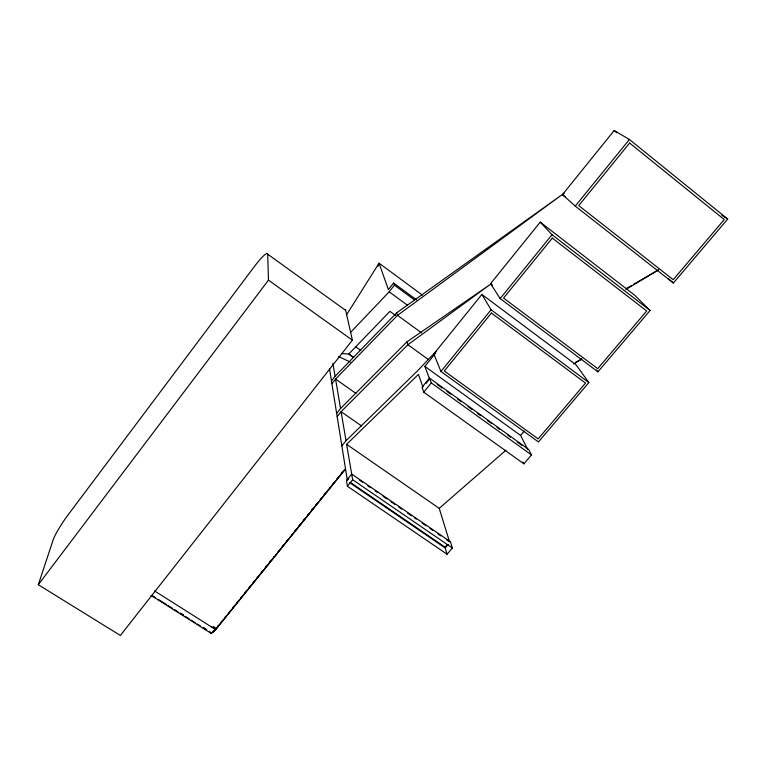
<?xml version="1.0" encoding="UTF-8"?>
<svg xmlns="http://www.w3.org/2000/svg" width="766" height="766" viewBox="0 0 766 766"><rect width="100%" height="100%" fill="white"/><g stroke="black" fill="none" stroke-linecap="round" stroke-linejoin="round"><path stroke-width="1.15" d="M38.3 584.717L53.151 539.877A21.975 2.844 -56.5 0 1 67.973 515.02L254.178 266.788A22.999 3.246 -54.7 0 1 267.707 254.188L345.677 310.402L352.389 340.171L120.367 635.464L38.3 584.717L268.473 280.136L267.707 254.188M377.753 266.491L379.055 263.188L422.401 295.13M346.538 314.807L379.055 263.188L388.4 289.634L393.6 283.008L416.608 299.918M350.742 332.214L389.176 291.827L394.404 285.172L393.6 283.008M331.458 380.913L335.096 376.298L396.625 312.854L564.389 193.003L397.506 315.343L335.565 379.055L331.908 383.699M336.657 413.391L340.554 408.489L406.899 341.875L490.968 283.947L407.914 344.738L341.09 411.658L337.164 416.589M341.856 445.917L346.021 440.728L417.259 371.117L436.237 351.192M481.881 294.431L433.824 353.959L440.938 371.481L538.441 441.944L588.834 382.588L576.061 364.779L481.881 294.431L491.073 309.761L588.834 382.588M490.575 283.65L540.231 222.14L634.679 295.207L650.066 310.479L597.959 371.845L500.16 298.577L490.575 283.65L492.481 285.086M562.455 194.612L614.179 130.536L629.393 139.469L727.7 219.038L673.391 283.008L575.266 206.102L562.455 194.612L565.27 196.814M425.896 383.527L429.582 378.969L424.871 366.407L435.816 352.858M211.636 632.745L215.706 629.355L344.834 469.596M150.988 595.393L210.985 633.233A9.738 2.48 -57.8 0 0 215.686 629.604L345.619 468.859M429.487 378.117L422.037 387.299L423.761 392.182L523.934 463.832L531.508 454.927L528.722 449.498L429.487 378.117L431.287 382.914L531.508 454.927M348.846 478.53L347.362 480.359L329.476 368.513M347.391 486.219L346.481 480.483L351.69 474.058L450.446 541.773L452.38 548.006L447.076 554.249L347.391 486.219L352.657 479.736L346.634 444.337L418.418 374.402L422.947 387.165M423.761 392.182L431.287 382.914M440.938 371.481L491.073 309.761M500.16 298.577L552.037 234.712L540.231 222.14M575.266 206.102L629.393 139.469M527.831 449.623L520.583 435.433L524.25 431.086M447.344 544.54L445.103 547.173L350.33 482.379M447.076 554.249L445.199 547.958L448.196 544.425M449.575 541.897L439.224 508.356L505.972 450.197M625.832 289.519L658.626 269.804L633.827 284.176M573.753 363.936L581.863 359.062M626.598 288.37L631.768 285.373M575.448 362.385L581.72 358.909M341.722 353.547L348.789 354.016L353.624 357.454M338.61 356.458L350.388 362.146M211.684 626.818L215.706 629.355M154.454 590.883L215.686 629.604M180.623 613.173L183.62 615.069M203.632 627.689L206.629 629.585M152.262 595.584L155.259 597.47M158.256 599.366L166.251 604.412M168.252 605.676L172.254 608.194M174.255 609.458L178.248 611.986M180.249 613.24L183.256 615.136M185.248 616.4L189.25 618.918M191.251 620.182L195.244 622.71M197.245 623.964L200.252 625.86M203.249 627.756L206.246 629.642M209.242 631.538L211.244 632.802M721.764 215.275L727.7 219.038M213.398 626.578L216.405 628.484A2.738 0.699 -57.9 0 1 216.778 627.718M352.657 479.736L452.38 548.006M349.44 482.513L445.199 547.958M359.637 480.234L362.567 482.245M367.45 485.596L370.39 487.607M375.273 490.958L377.226 492.299M383.096 496.32L387.012 499.001M390.919 501.682L394.825 504.363M398.741 507.044L401.671 509.055M407.541 513.076L411.447 515.757M414.387 517.768L416.34 519.109M422.2 523.13L426.116 525.811M430.023 528.492L432.962 530.503M437.846 533.854L440.776 535.865M446.645 539.886L448.598 541.227M346.634 444.337L439.224 508.356M361.629 425.992L341.09 411.658L346.021 440.728M355.922 393.398L335.565 379.055L340.554 408.489M355.951 346.96L360.757 350.388M268.473 280.136L352.389 340.171M437.29 384.513L442.106 387.979M446.923 391.445L450.772 394.212M457.522 399.057L461.371 401.834M468.112 406.679L471.971 409.456M477.745 413.611L480.636 415.689M487.377 420.534L491.236 423.301M497.01 427.457L499.901 429.535M507.609 435.078L510.501 437.156M517.242 442.011L522.058 445.467M424.871 366.407L520.583 435.433M428.184 359.398L407.914 344.738L406.899 341.875M421.597 332.884L397.506 315.343L396.625 312.854M395.649 315.506L389.932 311.35L348.789 354.016L353.519 357.521M389.176 291.827L407.493 305.241M394.404 285.172L414.665 300.042M552.037 234.712L650.066 310.479M614.179 130.536L616.965 132.786M668.211 278.498L673.391 283.008M210.497 632.783L210.985 633.233M596.58 370.007L597.959 371.845M523.034 461.994L523.934 463.832M332.913 363.39L335.096 376.298M344.853 309.426A22.616 4.73 -54.5 0 1 345.677 310.402M214.796 630.016A2.729 0.699 -57.9 0 1 214.94 630.217M212.555 632.362A2.729 0.699 -57.9 0 1 213.034 631.586M213.302 631.232A2.729 0.699 -57.9 0 1 213.561 630.897M214.068 630.37A2.729 0.699 -57.9 0 1 214.49 630.064M248.691 588.537A2.748 0.718 -57.4 0 1 249.055 587.781M249.285 587.388A2.748 0.718 -57.4 0 1 250.587 585.684M250.827 585.463A2.748 0.718 -57.4 0 1 251.411 585.176M302.56 521.905A2.767 0.747 -56.4 0 1 303.374 520.373M303.642 519.99A2.767 0.747 -56.4 0 1 303.91 519.635M304.466 519.022A2.767 0.747 -56.4 0 1 305.356 518.438M220.407 623.534A2.738 0.709 -57.8 0 1 221.508 621.609M221.776 621.264A2.738 0.709 -57.8 0 1 222.035 620.958M222.523 620.489A2.738 0.709 -57.8 0 1 223.078 620.23M319.489 500.954A2.786 0.756 -56.1 0 1 319.642 500.6M319.834 500.217A2.786 0.756 -56.1 0 1 320.054 499.825M320.571 499.049A2.786 0.756 -56.1 0 1 321.126 498.35M321.404 498.063A2.786 0.756 -56.1 0 1 322.314 497.45M256.869 578.426A2.748 0.728 -57.2 0 1 257.453 577.277M257.702 576.884A2.748 0.728 -57.2 0 1 257.96 576.511M258.496 575.841A2.748 0.728 -57.2 0 1 258.764 575.572M259.234 575.189A2.748 0.728 -57.2 0 1 259.597 575.055M306.773 516.686A2.777 0.756 -56.3 0 1 307.118 515.939M307.587 515.154A2.777 0.756 -56.3 0 1 308.133 514.417M308.411 514.082A2.777 0.756 -56.3 0 1 308.947 513.565M309.186 513.383A2.777 0.756 -56.3 0 1 309.579 513.21M232.471 608.606A2.738 0.709 -57.6 0 1 232.835 607.85M233.304 607.065A2.738 0.709 -57.6 0 1 233.831 606.346M234.099 606.03A2.738 0.709 -57.6 0 1 234.597 605.552M234.817 605.399A2.738 0.709 -57.6 0 1 235.162 605.284M277.483 552.928A2.758 0.737 -56.9 0 1 278.058 551.779M278.565 551.013A2.758 0.737 -56.9 0 1 280.241 549.509M265.084 568.267A2.748 0.728 -57.1 0 1 265.247 567.893M265.438 567.51A2.748 0.728 -57.1 0 1 266.712 565.681M266.98 565.404A2.748 0.728 -57.1 0 1 267.822 564.877M240.562 598.6A2.738 0.718 -57.5 0 1 241.395 597.049M241.663 596.676A2.738 0.718 -57.5 0 1 241.922 596.331M242.449 595.747A2.738 0.718 -57.5 0 1 243.262 595.259M323.75 495.688A2.786 0.756 -56 0 1 324.822 493.773M325.1 493.409A2.786 0.756 -56 0 1 325.665 492.787M325.933 492.548A2.786 0.756 -56 0 1 326.584 492.174M340.889 474.47A2.796 0.766 -55.7 0 1 341.703 472.948M341.971 472.565A2.796 0.766 -55.7 0 1 342.249 472.201M342.814 471.569A2.796 0.766 -55.7 0 1 343.762 470.927M285.795 542.634A2.758 0.737 -56.7 0 1 286.618 541.102M286.886 540.719A2.758 0.737 -56.7 0 1 287.154 540.365M287.7 539.762A2.758 0.737 -56.7 0 1 287.959 539.532M288.399 539.254A2.758 0.737 -56.7 0 1 288.571 539.207M224.419 618.564A2.738 0.709 -57.8 0 1 225.261 617.023M225.52 616.649A2.738 0.709 -57.8 0 1 225.788 616.304M226.305 615.73A2.738 0.709 -57.8 0 1 227.09 615.261M298.347 527.104A2.767 0.747 -56.5 0 1 298.922 525.964M299.171 525.572A2.767 0.747 -56.5 0 1 299.439 525.189M299.985 524.509A2.767 0.747 -56.5 0 1 300.262 524.222M300.76 523.81A2.767 0.747 -56.5 0 1 301.143 523.647M269.201 563.163A2.758 0.728 -57 0 1 269.785 562.014M270.034 561.631A2.758 0.728 -57 0 1 270.293 561.248M270.838 560.578A2.758 0.728 -57 0 1 271.107 560.3M271.585 559.908A2.758 0.728 -57 0 1 271.949 559.764M332.3 485.108A2.786 0.766 -55.8 0 1 332.635 484.371M332.856 483.978A2.786 0.766 -55.8 0 1 333.105 483.585M333.65 482.829A2.786 0.766 -55.8 0 1 334.215 482.207M334.483 481.958A2.786 0.766 -55.8 0 1 335.154 481.575M310.996 511.458A2.777 0.756 -56.3 0 1 311.819 509.926M312.078 509.543A2.777 0.756 -56.3 0 1 312.643 508.854M312.911 508.567A2.777 0.756 -56.3 0 1 313.179 508.327M313.629 508.03A2.777 0.756 -56.3 0 1 313.821 507.973M244.622 593.573A2.748 0.718 -57.4 0 1 245.216 592.424M245.455 592.032A2.748 0.718 -57.4 0 1 245.723 591.658M246.259 590.998A2.748 0.718 -57.4 0 1 247.332 590.222M315.238 506.211A2.777 0.756 -56.2 0 1 315.803 505.081M316.052 504.689A2.777 0.756 -56.2 0 1 316.32 504.306M316.875 503.607A2.777 0.756 -56.2 0 1 318.062 502.716M328.02 490.403A2.786 0.766 -55.9 0 1 328.576 489.273M329.658 487.798A2.786 0.766 -55.9 0 1 330.864 486.879M289.969 537.473A2.767 0.747 -56.6 0 1 290.324 536.727M291.329 535.204A2.767 0.747 -56.6 0 1 292.756 534.036M336.59 479.794A2.796 0.766 -55.8 0 1 337.95 477.524M338.227 477.189A2.796 0.766 -55.8 0 1 338.515 476.892M339.032 476.452A2.796 0.766 -55.8 0 1 339.453 476.26M260.967 573.351A2.748 0.728 -57.1 0 1 261.33 572.595M261.551 572.202A2.748 0.728 -57.1 0 1 261.8 571.809M262.336 571.082A2.748 0.728 -57.1 0 1 263.705 569.971M294.154 532.293A2.767 0.747 -56.6 0 1 294.316 531.93M294.508 531.547A2.767 0.747 -56.6 0 1 295.791 529.699M296.059 529.421A2.767 0.747 -56.6 0 1 296.94 528.846M217.247 626.933A2.738 0.699 -57.9 0 1 217.774 626.215M218.032 625.908A2.738 0.699 -57.9 0 1 218.521 625.439M218.731 625.295A2.738 0.699 -57.9 0 1 219.066 625.19M228.44 613.595A2.738 0.709 -57.7 0 1 229.034 612.436M230.068 611.019A2.738 0.709 -57.7 0 1 231.121 610.282M273.338 558.05A2.758 0.737 -56.9 0 1 273.692 557.303M273.912 556.911A2.758 0.737 -56.9 0 1 274.161 556.518M275.492 554.957A2.758 0.737 -56.9 0 1 276.086 554.641M252.78 583.481A2.748 0.728 -57.3 0 1 253.613 581.949M253.872 581.566A2.748 0.728 -57.3 0 1 254.408 580.906M254.666 580.638A2.748 0.728 -57.3 0 1 255.135 580.255M236.512 603.608A2.738 0.718 -57.6 0 1 237.613 601.693M237.872 601.339A2.738 0.718 -57.6 0 1 238.14 601.032M238.638 600.554A2.738 0.718 -57.6 0 1 239.203 600.276M281.629 547.786A2.758 0.737 -56.8 0 1 282.721 545.871M282.989 545.516A2.758 0.737 -56.8 0 1 283.535 544.913M283.793 544.693A2.758 0.737 -56.8 0 1 284.397 544.367M491.408 313.035L444.299 370.993L538.163 438.889L585.511 383.077L491.408 313.035M552.315 238.111L503.568 298.079L597.729 368.676L646.676 310.977L552.315 238.111M629.614 143.031L578.751 205.594L673.218 279.695L724.243 219.555L629.614 143.031"/></g></svg>
